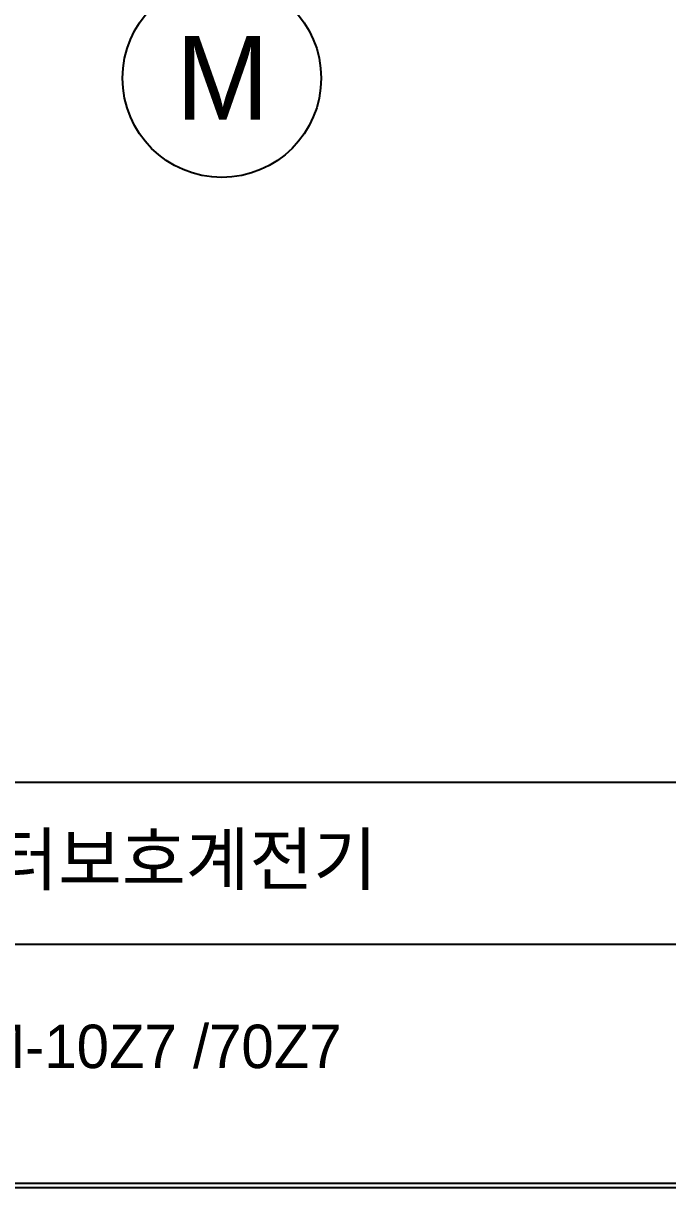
# Model space of a CAD drawing. Header units: millimetres. Extents: x 19 to 859, y 22 to 702.
# Drawn here: x 636.2 to 680.2, y 313.9 to 393.5 of the extents above; entities that cross this region are included whole.
import ezdxf

# ---------------------------------------------------------------- set-up
doc = ezdxf.new("R2010")
doc.units = ezdxf.units.MM
for name, color, linetype in [('40', 4, 'Continuous'), ('70', 7, 'Continuous'), ('ASHADE', 7, 'Continuous')]:
    doc.layers.add(name, color=color, linetype=linetype)
doc.styles.add('ghs', font='NGULIM.TTF')

msp = doc.modelspace()

# ---------------------------------------------------------------- linework, layer by layer
at = {"layer": '40', "color": 7}
msp.add_line((681.362, 330.484), (592.262, 330.484), dxfattribs=at)
at = {"layer": '70', "color": 7}
msp.add_line((453.662, 341.572), (829.862, 341.572), dxfattribs=at)
for points in [[(829.862, 313.852), (453.662, 313.852), (453.662, 581.152), (829.862, 581.152)], [(829.565, 314.149), (453.959, 314.149), (453.959, 580.855), (829.565, 580.855)]]:
    msp.add_lwpolyline(points, close=True, dxfattribs=at)
at = {"layer": 'ASHADE', "color": 0, "linetype": 'ByBlock', "lineweight": 25, "ltscale": 2}
msp.add_circle((649.745, 389.703), 6.786, dxfattribs=at)

# ---------------------------------------------------------------- texts
at = {"layer": 'ASHADE', "color": 0, "linetype": 'ByBlock', "lineweight": 25, "ltscale": 2, "style": 'ghs'}
msp.add_text('M', height=5.721, dxfattribs=at).set_placement((646.609, 386.869))
at = {"layer": 'ASHADE', "ltscale": 2, "style": 'ghs'}
for s, height, p in [('전력형모터보호계전기', 3.4749, (616.751, 334.564)), ('DSP-PCM-10Z7 /70Z7', 2.97, (617.979, 322.028))]:
    msp.add_text(s, height=height, dxfattribs=at).set_placement(p)

doc.saveas('drawing.dxf')
